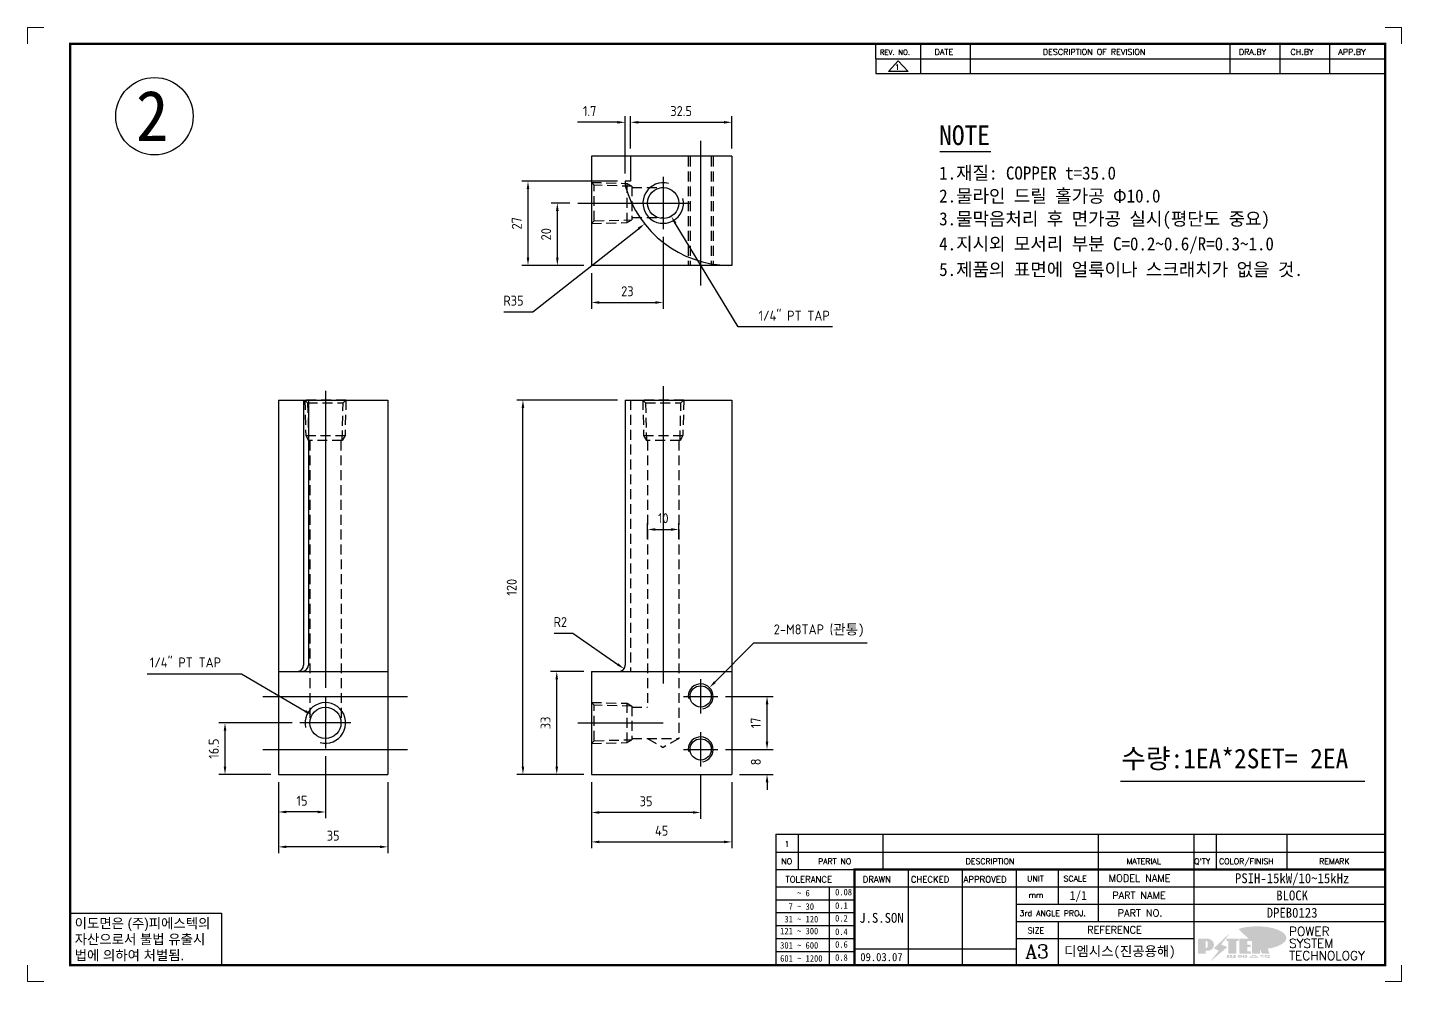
# Model space of a CAD drawing. Header units: millimetres. Extents: x 24815 to 36799, y -9299 to 5469.
# Drawn here: x 28020.6 to 28461.1, y -4594.7 to -4288.8 of the extents above; entities that cross this region are included whole.
import ezdxf
from ezdxf.enums import TextEntityAlignment as Align

# ---------------------------------------------------------------- set-up
doc = ezdxf.new("R2010")
doc.units = ezdxf.units.MM
doc.linetypes.add('CENTER', pattern=[50.8, 31.75, -6.35, 6.35, -6.35])
doc.linetypes.add('HIDDEN2', pattern=[4.7625, 3.175, -1.5875])
doc.layers.add('FORMAT-1', color=7, linetype='Continuous')
doc.layers.add('line', color=3, linetype='Continuous')
doc.styles.add('h1', font='')
doc.styles.add('HAN', font='')
doc.styles.add('RC', font='ROMANC.SHX')
doc.styles.add('ROMANT', font='romant')
doc.styles.add('RT', font='ROMANT.SHX', dxfattribs={"oblique": 15})
doc.styles.get("Standard").update_dxf_attribs({"font": 'ISOCP.SHX', "bigfont": 'WHGTXT.SHX'})
doc.styles.get('h1').set_extended_font_data('New Gulim')
doc.styles.get('HAN').set_extended_font_data('GulimChe')
doc.dimstyles.new('PS-1', dxfattribs={"dimtxt": 3.2, "dimasz": 2.5, "dimexe": 2, "dimexo": 2.5, "dimgap": 2, "dimtad": 1, "dimtoh": 1, "dimrnd": 0.05, "dimzin": 12, "dimdsep": 46, "dimtxsty": 'Standard', "dimcen": 0, "dimclrt": 2, "dimazin": 3, "dimtfac": 1, "dimtofl": 0, "dimtmove": 0, "dimatfit": 3, "dimfxl": 0, "dimtolj": 1, "dimtzin": 0, "dimarcsym": 0})

# ---------------------------------------------------------------- blocks, each defined once
blk = doc.blocks.new('t3')
for p, q in [((0, 15.88), (46.25, 15.88)), ((0, 15.88), (0, 0)), ((46.25, 15.88), (46.25, 0)), ((0, 0), (46.25, 0))]:
    blk.add_line(p, q)
at = {"color": 1, "style": 'h1'}
for s, p in [('이도면은 (주)피에스텍의', (1.4, 11.29)), ('자산으로서 불법 유출시', (1.4, 6.41)), ('법에 의하여 처벌됨.', (1.4, 1.52))]:
    blk.add_text(s, height=3, dxfattribs=at).set_placement(p)
blk = doc.blocks.new('new LOGO')
at = {"layer": 'line'}
h = blk.add_hatch(color=1, dxfattribs=at)
h.paths.add_polyline_path([(41.5, 16.4), (54.3, 16.4, 1), (54.3, 82.9), (0, 82.9), (0, -0.1), (41.5, -0.1)])
h.paths.add_polyline_path([(41.5, 27.9), (41.5, 71.9), (43.6, 71.9, -0.414214), (54.6, 60.9), (54.6, 38.9, -0.414214), (43.6, 27.9)], flags=16)
h.paths.add_polyline_path([(214.7, 71.9), (227.5, 71.9), (227.5, 82.9), (159.7, 82.9), (159.7, 71.9), (172.5, 71.9), (172.5, -0.1), (214.7, -0.1)])
h.paths.add_polyline_path([(276, 37.4), (294.8, 37.4), (294.8, 49.1), (276, 49.1), (276, 71.9), (294.8, 71.9), (294.8, 82.9), (234.5, 82.9), (234.5, -0.1), (297, -0.1), (297, 10.9), (276, 10.9)])
h.paths.add_polyline_path([(347.2, 35.2), (359.7, -0.1), (400.5, -0.1), (379.6, 66.8), (399.7, 82.9), (380.6, 82.9), (347.2, 61.6), (347.2, 82.9), (305.5, 82.9), (305.5, -0.1), (347.2, -0.1)])
h = blk.add_hatch(color=250, dxfattribs=at)
h.paths.add_polyline_path([(44.5, 69.4), (46.6, 69.4, -0.129793), (52, 68, 0.221832), (43.6, 71.9), (41.5, 71.9), (41.5, 27.9), (43.6, 27.9, 0.02048), (44.5, 28)], flags=17)
h.paths.add_polyline_path([(44.5, 13.9), (57.3, 13.9, 0.72362), (77.1, 73.9, -0.679777), (54.3, 16.4), (41.5, 16.4), (41.5, -0.1), (3, -0.1), (3, -2.6), (44.5, -2.6)])
h.paths.add_polyline_path([(117.9, 14.2), (71.5, -44.4), (77.1, -39.6), (120.8, 15.6), (92, 28.9), (173.3, 106), (177.5, 111.4), (89.1, 27.6)])
h.paths.add_polyline_path([(162.7, 71.9), (162.7, 69.4), (172.5, 69.4), (172.5, 71.9)], flags=17)
h.paths.add_polyline_path([(217.7, 69.4), (230.5, 69.4), (230.5, 80.4), (227.5, 80.4), (227.5, 71.9), (214.7, 71.9), (214.7, -0.1), (175.5, -0.1), (175.5, -2.6), (217.7, -2.6)])
h.paths.add_polyline_path([(297.8, 46.6), (294.8, 46.6), (294.8, 37.4), (276, 37.4), (276, 10.9), (279, 10.9), (279, 34.9), (297.8, 34.9)])
h.paths.add_polyline_path([(300, 8.4), (297, 8.4), (297, -0.1), (237.5, -0.1), (237.5, -2.6), (300, -2.6)])
h.paths.add_polyline_path([(297.8, 80.4), (294.8, 80.4), (294.8, 71.9), (276, 71.9), (276, 49.1), (279, 49.1), (279, 69.4), (297.8, 69.4)])
h.paths.add_polyline_path([(350.2, 80.4), (347.2, 80.4), (347.2, 61.6), (350.2, 63.5)])
h.paths.add_polyline_path([(350.2, 26.7), (347.2, 35.2), (347.2, -0.1), (308.5, -0.1), (308.5, -2.6), (350.2, -2.6)])
h.paths.add_polyline_path([(402.7, 80.4), (396.5, 80.4), (379.6, 66.8), (400.5, -0.1), (361.8, -0.1), (362.7, -2.6), (403.5, -2.6), (382.6, 64.3)])
blk.add_hatch(color=5, dxfattribs=at).paths.add_polyline_path([(166.3, 35), (131, 49), (180.4, 112.7), (92, 28.9), (120.8, 15.6), (74.4, -43)])
h = blk.add_hatch(color=253, dxfattribs=at)
edge = h.paths.add_edge_path()
edge.add_ellipse((333.9, 86.4), major_axis=(-165.9, 0), ratio=0.39426, start_angle=111.51268, end_angle=334.46902)
edge.add_ellipse((314.1, 81.2), major_axis=(-153.7, 0), ratio=0.40699, start_angle=121.30662, end_angle=327.74369, ccw=False)
edge.add_line((394, 27.8), (394.7, 25.6))
h = blk.add_hatch(color=250, dxfattribs=at)
edge = h.paths.add_edge_path()
edge.add_ellipse((237.8, -17.6), major_axis=(-14.3, 0), ratio=0.526336, start_angle=192.2456, end_angle=269.07481)
edge.add_line((238.1, -10.1), (237.6, -10.1))
edge.add_ellipse((237.8, -17.6), major_axis=(-14.3, 0), ratio=0.526336, start_angle=270.92519, end_angle=449.07481)
edge.add_line((237.6, -25.1), (238.1, -25.1))
edge.add_ellipse((237.8, -17.6), major_axis=(-14.3, 0), ratio=0.526336, start_angle=450.92519, end_angle=527.7544)
edge.add_line((251.7, -19.2), (254.1, -19.2))
edge.add_line((254.1, -19.2), (254.1, -27.1))
edge.add_line((254.1, -27.1), (263.1, -27.1))
edge.add_line((263.1, -27.1), (263.1, -10.1))
edge.add_line((263.1, -10.1), (254.1, -10.1))
edge.add_line((254.1, -10.1), (254.1, -16))
edge.add_line((254.1, -16), (251.7, -16))
h.paths.add_polyline_path([(241, -16.4), (241, -18.7, -1), (234.4, -18.7), (234.4, -16.4, -1)], flags=16)
h.paths.add_polyline_path([(278.2, -10.1), (268.1, -10.1), (268.1, -27.1), (278.2, -27.1)])
h.paths.add_polyline_path([(310.3, -10.1), (310.3, -11.1, -0.157169), (289.3, -17.5), (294, -19.9, 0.128407), (316.3, -15.9, 0.128407), (338.6, -19.9), (343.3, -17.5, -0.157169), (322.2, -11.1), (322.2, -10.1)])
h.paths.add_polyline_path([(342.1, -25.1), (342.1, -22.3), (290.4, -22.3), (290.4, -25.1)])
h.paths.add_polyline_path([(352, -10.1), (352, -16.2, 0.414214), (354, -18.2), (378.7, -18.2), (378.7, -19.6), (390.2, -19.6), (390.2, -10.1), (378.7, -10.1), (378.7, -13.6), (374.7, -13.6), (374.7, -15.1), (378.7, -15.1), (378.7, -16.2), (364.7, -16.2), (364.7, -15.1), (371.2, -15.1), (371.2, -13.6), (364.7, -13.6), (364.7, -12.6), (374.7, -12.6), (374.7, -10.1)])
h.paths.add_polyline_path([(393.8, -10.1), (393.8, -19.6), (405, -19.6), (405, -10.1)])
h.paths.add_polyline_path([(405, -27.1), (405, -20.9), (356.8, -20.9), (356.8, -23), (391.8, -23), (391.8, -27.1)])
h.paths.add_polyline_path([(200.4, -10.1), (200.4, -22.3), (193.2, -22.3), (193.2, -12.6), (196.6, -12.6), (196.6, -10.1), (161, -10.1), (161, -12.6), (164.5, -12.6), (164.5, -22.3), (161, -22.3), (161, -25.1), (200.4, -25.1), (200.4, -27.1), (213.9, -27.1), (213.9, -10.1)])
h.paths.add_polyline_path([(182, -12.6), (175.6, -12.6), (175.6, -22.3), (182, -22.3)], flags=17)
blk = doc.blocks.new('format-3')
at = {"color": 3, "lineweight": 9}
for p, q in [((0, 286.3), (0, 291.3)), ((5, 291.3), (0, 291.3)), ((414.5, 291.3), (419.5, 291.3)), ((419.5, 286.3), (419.5, 291.3)), ((0, 5), (0, 0)), ((419.5, 5), (419.5, 0)), ((5, 0), (0, 0)), ((414.5, 0), (419.5, 0))]:
    blk.add_line(p, q, dxfattribs=at)
at = {"color": 180}
for p, q in [((258.97, 281.75), (258.97, 286.3)), ((272.71, 281.75), (272.71, 286.3)), ((287.94, 281.75), (287.94, 286.3)), ((367.22, 281.75), (367.22, 286.3)), ((382.45, 281.75), (382.45, 286.3)), ((397.61, 281.75), (397.61, 286.3)), ((258.97, 281.75), (414.5, 281.75)), ((228.5, 39.49), (228.5, 5)), ((228.5, 39.49), (414.5, 39.49)), ((235.29, 39.49), (235.29, 34.21)), ((261.24, 34.21), (261.24, 39.49)), ((326.9, 39.49), (326.9, 34.21)), ((356.11, 39.49), (356.11, 34.21)), ((362.93, 39.49), (362.93, 34.21)), ((384.48, 39.49), (384.48, 34.21)), ((228.5, 34.21), (252.48, 34.21)), ((268.96, 5), (268.96, 34.21)), ((285.45, 5), (285.45, 34.21)), ((301.94, 5), (301.94, 34.21)), ((314.72, 34.21), (314.72, 23.65)), ((326.9, 34.21), (326.9, 18.37)), ((356.11, 34.21), (356.11, 5)), ((228.5, 28.93), (252.48, 28.93)), ((244.89, 5.23), (244.89, 28.93)), ((252.48, 28.93), (414.5, 28.93)), ((228.5, 24.98), (252.48, 24.98)), ((228.5, 21.03), (252.48, 21.03)), ((301.94, 23.65), (414.5, 23.65)), ((228.5, 17.08), (252.48, 17.08)), ((301.94, 18.37), (414.5, 18.37)), ((314.72, 18.37), (314.72, 5)), ((228.5, 13.13), (252.48, 13.13)), ((301.94, 13.09), (356.11, 13.09)), ((228.5, 9.18), (252.48, 9.18)), ((252.48, 9.95), (301.94, 9.95))]:
    blk.add_line(p, q, dxfattribs=at)
at = {"const_width": 0.7}
blk.add_lwpolyline([(252.48, 5), (252.48, 34.21), (414.5, 34.21)], dxfattribs=at)
at = {"layer": 'FORMAT-1', "const_width": 0.7}
blk.add_lwpolyline([(13, 5), (13, 286.3), (414.5, 286.3), (414.5, 5)], close=True, dxfattribs=at)
blk.add_blockref('t3', (13, 5))
at = {"xscale": 0.05400000000000027, "yscale": 0.05400000000000027, "zscale": 0.05400000000000027}
blk.add_blockref('new LOGO', (357.35, 8.65), dxfattribs=at)
at = {"color": 2}
for s, height, style, p in [('REV. NO.', 1.56, 'RC', (260.23, 282.95)), ('DATE', 1.788, 'RC', (276.95, 282.94)), ('DESCRIPTION OF REVISION', 1.7875, 'RC', (309.98, 282.94)), ('DRA.BY', 1.788, 'RC', (369.83, 282.94)), ('CH.BY', 1.788, 'RC', (385.59, 282.94)), ('APP.BY', 1.788, 'RC', (400.18, 282.94)), ('COLOR/FINISH', 1.7424, 'RC', (363.8, 35.83)), ('NO', 1.742, 'RC', (230.16, 35.83)), ('PART NO', 1.742, 'RC', (241.36, 35.83)), ('DESCRIPTION', 1.7424, 'RC', (286.43, 35.83)), ('MATERIAL', 1.742, 'RC', (335.52, 35.83)), ("Q'TY", 1.742, 'RC', (356.17, 35.83)), ('REMARK', 1.742, 'RC', (394.37, 35.83)), (' TOLERANCE', 1.9, 'RC', (230.11, 30.22)), ('DRAWN', 1.9, 'RC', (255, 30.22)), ('CHECKED', 1.9, 'RC', (269.71, 30.22)), ('APPROVED', 1.9, 'RC', (285.8, 30.22)), ('UNIT', 1.742, 'RC', (305.19, 30.55)), ('SCALE', 1.742, 'RC', (316.32, 30.55)), ('MODEL NAME', 2.178, 'RC', (330.12, 30.46)), ('    ~ 6', 2, 'HAN', (229.8, 26.03)), ('0.08', 2, 'HAN', (246.57, 26.31)), ('mm', 1.742, 'RC', (305.67, 25.56)), ('PART NAME', 2.178, 'RC', (331.17, 25.24)), ('  7 ~ 30', 2, 'HAN', (229.8, 21.91)), ('0.1', 2, 'HAN', (246.57, 22.2)), ('3rd ANGLE PROJ.', 1.7424, 'RC', (302.87, 19.97)), ('PART NO.', 2.178, 'RC', (332.84, 19.85)), (' 31 ~ 120', 2, 'HAN', (229.8, 18.04)), ('0.2', 2, 'HAN', (246.57, 18.32)), ('REFERENCE', 2.178, 'RC', (323.52, 14.69)), ('121 ~ 300', 2, 'HAN', (229.8, 14.42)), ('0.4', 2, 'HAN', (246.57, 14.2)), ('SIZE', 1.742, 'RC', (305.39, 14.71)), ('301 ~ 600', 2, 'HAN', (229.8, 10.04)), ('0.6', 2, 'HAN', (246.57, 10.32)), ('601 ~ 1200', 2, 'HAN', (229.8, 6.05)), ('0.8', 2, 'HAN', (246.57, 6.33))]:
    blk.add_text(s, height=height, dxfattribs=dict(at, style=style)).set_placement(p)
at = {"style": 'ROMANT'}
for s, p in [('POWER', (385.15, 13.96)), ('SYSTEM', (385.15, 10.31)), ('TECHNOLOGY', (385.15, 6.56))]:
    blk.add_text(s, height=2.7, dxfattribs=at).set_placement(p)
at = {"color": 2, "lineweight": 25, "style": 'RC'}
blk.add_text('A3', height=4.182, dxfattribs=at).set_placement((304.61, 7.14))
at = {"style": 'HAN'}
for tag, height, p in [('MODEL-NAME', 3, (386.1, 31.53)), ('SCALE', 2.7, (320.81, 26.29)), ('PART-NAME', 3, (386.1, 26.29)), ('CH-BY', 3, (277.21, 19.44)), ('PART-NO', 3, (386.1, 21.01)), ('DRA-BY', 3, (260.72, 19.44)), ('APP-BY', 3, (293.7, 19.44)), ('DRA-DATE', 2.5, (260.72, 7.47)), ('CH-DATE', 2.5, (277.21, 7.47)), ('APP-DATE', 2.5, (293.7, 7.47)), ('관련업체', 3, (333.52, 9.26))]:
    blk.add_attdef(tag, text='', height=height, dxfattribs=at).set_placement(p, align=Align.MIDDLE_CENTER)
blk = doc.blocks.new('no3')
at = {"color": 180}
for p, q in [((0, 5.5), (0, 0)), ((0, 5.5), (186, 5.5)), ((6.79, 5.5), (6.79, 0)), ((32.74, 0.11), (32.74, 5.5)), ((98.4, 5.5), (98.4, 0)), ((127.61, 5.5), (127.61, 0)), ((134.43, 5.5), (134.43, 0)), ((155.98, 5.5), (155.98, 0))]:
    blk.add_line(p, q, dxfattribs=at)
at = {"color": 2, "style": 'HAN'}
for tag, p in [('PART-NO', (19.76, 2.75)), ('MATERIAL', (111.38, 2.75)), ("Q'TY", (131.02, 2.75)), ('COLOR/FINISH', (145.2, 2.75)), ('REMARK', (170.76, 2.75))]:
    blk.add_attdef(tag, text='', height=2.9, dxfattribs=at).set_placement(p, align=Align.MIDDLE_CENTER)
blk.add_attdef('DESCRIPTION', text='', height=2.9, dxfattribs=at).set_placement((34.51, 2.75), align=Align.MIDDLE_LEFT)
at = {"color": 2, "style": 'RT', "oblique": 15}
blk.add_attdef('NO', text='', height=1.74, dxfattribs=at).set_placement((3.38, 2.51), align=Align.MIDDLE_CENTER)
blk = doc.blocks.new('re3')
at = {"color": 180}
for p, q in [((0, 0), (0, -4.55)), ((6.87, -0.64), (3.86, -3.91)), ((9.88, -3.91), (3.86, -3.91)), ((6.87, -0.64), (9.88, -3.91)), ((13.74, -4.55), (13.74, 0)), ((28.97, -4.55), (28.97, 0)), ((108.25, -4.55), (108.25, 0)), ((123.49, -4.55), (123.49, 0)), ((138.64, -4.55), (138.64, 0)), ((0, -4.55), (155.53, -4.55))]:
    blk.add_line(p, q, dxfattribs=at)
at = {"color": 2, "style": 'RC', "oblique": 15}
blk.add_attdef('REV.NO', text='', height=1.56, dxfattribs=at).set_placement((6.59, -2.56), align=Align.MIDDLE_CENTER)
blk.add_attdef('-1', text='', height=1.56, dxfattribs=at).set_placement((9.37, -1.66), align=Align.MIDDLE_LEFT)
at = {"color": 2, "style": 'HAN'}
for tag, p in [('REV.-DATE', (21.36, -2.28)), ('DRA.BY', (115.87, -2.28)), ('CH.BY', (131.07, -2.28)), ('APP.BY', (147.09, -2.28))]:
    blk.add_attdef(tag, text='', height=2.5, dxfattribs=at).set_placement(p, align=Align.MIDDLE_CENTER)
blk.add_attdef('DESCRIPTION-OF-REVISION', text='', height=2.5, dxfattribs=at).set_placement((31.61, -2.28), align=Align.MIDDLE_LEFT)
blk = doc.blocks.new('*D1179')
at = {"color": 0, "lineweight": -2}
for p, q in [((28201.41, -4530.8), (28201.41, -4542.51)), ((28236.41, -4528.29), (28236.41, -4542.51)), ((28233.91, -4540.51), (28203.91, -4540.51))]:
    blk.add_line(p, q, dxfattribs=at)
at = {"color": 0}
for points in [[(28203.91, -4540.09), (28203.91, -4540.93), (28201.41, -4540.51)], [(28233.91, -4540.09), (28233.91, -4540.93), (28236.41, -4540.51)]]:
    blk.add_solid(points, dxfattribs=at)
at = {"layer": 'Defpoints', "color": 0}
for p in [(28236.41, -4525.79), (28201.41, -4528.3), (28201.41, -4540.51)]:
    blk.add_point(p, dxfattribs=at)
at = {"color": 2, "insert": (28218.91, -4536.91), "char_height": 3.2, "attachment_point": 5}
blk.add_mtext('\\A1;35', dxfattribs=at)
blk = doc.blocks.new('*D1180')
at = {"color": 0, "lineweight": -2}
for p, q in [((28201.41, -4530.8), (28201.41, -4551.95)), ((28246.41, -4530.8), (28246.41, -4551.95)), ((28203.91, -4549.95), (28243.91, -4549.95))]:
    blk.add_line(p, q, dxfattribs=at)
at = {"color": 0}
for points in [[(28203.91, -4549.53), (28203.91, -4550.36), (28201.41, -4549.95)], [(28243.91, -4549.53), (28243.91, -4550.36), (28246.41, -4549.95)]]:
    blk.add_solid(points, dxfattribs=at)
at = {"layer": 'Defpoints', "color": 0}
for p in [(28201.41, -4528.3), (28246.41, -4528.3), (28246.41, -4549.95)]:
    blk.add_point(p, dxfattribs=at)
at = {"color": 2, "insert": (28223.91, -4546.35), "char_height": 3.2, "attachment_point": 5}
blk.add_mtext('\\A1;45', dxfattribs=at)
blk = doc.blocks.new('*D1130')
at = {"color": 0, "lineweight": -2}
for p, q in [((28198.91, -4495.3), (28188.28, -4495.3)), ((28190.28, -4525.8), (28190.28, -4497.8)), ((28198.91, -4528.3), (28188.28, -4528.3))]:
    blk.add_line(p, q, dxfattribs=at)
at = {"color": 0}
for points in [[(28189.86, -4497.8), (28190.69, -4497.8), (28190.28, -4495.3)], [(28189.86, -4525.8), (28190.69, -4525.8), (28190.28, -4528.3)]]:
    blk.add_solid(points, dxfattribs=at)
at = {"layer": 'Defpoints', "color": 0}
for p in [(28190.28, -4495.3), (28201.41, -4495.3), (28201.41, -4528.3)]:
    blk.add_point(p, dxfattribs=at)
at = {"color": 2, "insert": (28186.68, -4511.8), "char_height": 3.2, "attachment_point": 5, "rotation": 90}
blk.add_mtext('\\A1;33', dxfattribs=at)
blk = doc.blocks.new('*D1181')
at = {"color": 0, "lineweight": -2}
for p, q in [((28209.73, -4408.3), (28177.44, -4408.3)), ((28179.44, -4525.8), (28179.44, -4410.8)), ((28198.91, -4528.3), (28177.44, -4528.3))]:
    blk.add_line(p, q, dxfattribs=at)
at = {"color": 0}
for points in [[(28179.02, -4410.8), (28179.85, -4410.8), (28179.44, -4408.3)], [(28179.02, -4525.8), (28179.85, -4525.8), (28179.44, -4528.3)]]:
    blk.add_solid(points, dxfattribs=at)
at = {"layer": 'Defpoints', "color": 0}
for p in [(28179.44, -4408.3), (28212.23, -4408.3), (28201.41, -4528.3)]:
    blk.add_point(p, dxfattribs=at)
at = {"color": 2, "insert": (28175.84, -4468.3), "char_height": 3.2, "attachment_point": 5, "rotation": 90}
blk.add_mtext('\\A1;120', dxfattribs=at)
blk = doc.blocks.new('*D1182')
at = {"color": 0, "lineweight": -2}
for p, q in [((28257.69, -4517.8), (28257.69, -4515.3)), ((28244.4, -4520.3), (28259.69, -4520.3)), ((28248.91, -4528.3), (28259.69, -4528.3)), ((28257.69, -4530.8), (28257.69, -4533.3))]:
    blk.add_line(p, q, dxfattribs=at)
at = {"color": 0}
for points in [[(28257.27, -4517.8), (28258.11, -4517.8), (28257.69, -4520.3)], [(28257.27, -4530.8), (28258.11, -4530.8), (28257.69, -4528.3)]]:
    blk.add_solid(points, dxfattribs=at)
at = {"layer": 'Defpoints', "color": 0}
for p in [(28241.9, -4520.3), (28257.69, -4520.3), (28246.41, -4528.3)]:
    blk.add_point(p, dxfattribs=at)
at = {"color": 2, "insert": (28254.09, -4524.3), "char_height": 3.2, "attachment_point": 5, "rotation": 90}
blk.add_mtext('\\A1;8', dxfattribs=at)
blk = doc.blocks.new('*D1183')
at = {"color": 0, "lineweight": -2}
for p, q in [((28244.4, -4503.3), (28259.69, -4503.3)), ((28257.69, -4517.8), (28257.69, -4505.8)), ((28244.4, -4520.3), (28259.69, -4520.3))]:
    blk.add_line(p, q, dxfattribs=at)
at = {"color": 0}
for points in [[(28257.27, -4505.8), (28258.11, -4505.8), (28257.69, -4503.3)], [(28257.27, -4517.8), (28258.11, -4517.8), (28257.69, -4520.3)]]:
    blk.add_solid(points, dxfattribs=at)
at = {"layer": 'Defpoints', "color": 0}
for p in [(28241.9, -4503.3), (28257.69, -4503.3), (28241.9, -4520.3)]:
    blk.add_point(p, dxfattribs=at)
at = {"color": 2, "insert": (28254.09, -4511.8), "char_height": 3.2, "attachment_point": 5, "rotation": 90}
blk.add_mtext('\\A1;17', dxfattribs=at)
blk = doc.blocks.new('*D1184')
at = {"color": 0, "lineweight": -2}
for p, q in [((28116.11, -4522.5), (28116.11, -4542.35)), ((28101.11, -4530.8), (28101.11, -4542.35)), ((28113.61, -4540.35), (28103.61, -4540.35))]:
    blk.add_line(p, q, dxfattribs=at)
at = {"color": 0}
for points in [[(28103.61, -4539.93), (28103.61, -4540.77), (28101.11, -4540.35)], [(28113.61, -4539.93), (28113.61, -4540.77), (28116.11, -4540.35)]]:
    blk.add_solid(points, dxfattribs=at)
at = {"layer": 'Defpoints', "color": 0}
for p in [(28116.11, -4520), (28101.11, -4528.3), (28101.11, -4540.35)]:
    blk.add_point(p, dxfattribs=at)
at = {"color": 2, "insert": (28108.61, -4536.75), "char_height": 3.2, "attachment_point": 5}
blk.add_mtext('\\A1;15', dxfattribs=at)
blk = doc.blocks.new('*D1185')
at = {"color": 0, "lineweight": -2}
for p, q in [((28101.11, -4530.8), (28101.11, -4553.54)), ((28136.11, -4530.8), (28136.11, -4553.54)), ((28133.61, -4551.54), (28103.61, -4551.54))]:
    blk.add_line(p, q, dxfattribs=at)
at = {"color": 0}
for points in [[(28103.61, -4551.12), (28103.61, -4551.96), (28101.11, -4551.54)], [(28133.61, -4551.12), (28133.61, -4551.96), (28136.11, -4551.54)]]:
    blk.add_solid(points, dxfattribs=at)
at = {"layer": 'Defpoints', "color": 0}
for p in [(28101.11, -4528.3), (28136.11, -4528.3), (28101.11, -4551.54)]:
    blk.add_point(p, dxfattribs=at)
at = {"color": 2, "insert": (28118.61, -4547.94), "char_height": 3.2, "attachment_point": 5}
blk.add_mtext('\\A1;35', dxfattribs=at)
blk = doc.blocks.new('*D1131')
at = {"color": 0, "lineweight": -2}
for p, q in [((28105.41, -4511.8), (28081.93, -4511.8)), ((28083.93, -4525.8), (28083.93, -4514.3)), ((28098.61, -4528.3), (28081.93, -4528.3))]:
    blk.add_line(p, q, dxfattribs=at)
at = {"color": 0}
for points in [[(28083.51, -4514.3), (28084.35, -4514.3), (28083.93, -4511.8)], [(28083.51, -4525.8), (28084.35, -4525.8), (28083.93, -4528.3)]]:
    blk.add_solid(points, dxfattribs=at)
at = {"layer": 'Defpoints', "color": 0}
for p in [(28083.93, -4511.8), (28107.91, -4511.8), (28101.11, -4528.3)]:
    blk.add_point(p, dxfattribs=at)
at = {"color": 2, "insert": (28080.33, -4520.05), "char_height": 3.2, "attachment_point": 5, "rotation": 90}
blk.add_mtext('\\A1;16.5', dxfattribs=at)
blk = doc.blocks.new('*D1186')
at = {"color": 0, "lineweight": -2}
for p, q in [((28058.95, -4496.03), (28089.25, -4496.03)), ((28089.25, -4496.03), (28109.65, -4508.01))]:
    blk.add_line(p, q, dxfattribs=at)
at = {"color": 0}
blk.add_solid([(28109.86, -4507.65), (28109.43, -4508.36), (28111.8, -4509.27)], dxfattribs=at)
at = {"layer": 'Defpoints', "color": 0}
for p in [(28111.8, -4509.27), (28120.42, -4514.33)]:
    blk.add_point(p, dxfattribs=at)
at = {"color": 2, "insert": (28071.25, -4492.43), "char_height": 3.2, "attachment_point": 5}
blk.add_mtext('\\A1;1/4" PT TAP', dxfattribs=at)
blk = doc.blocks.new('*D1187')
at = {"color": 0, "lineweight": -2}
for p, q in [((28209.73, -4338.13), (28179.06, -4338.13)), ((28181.06, -4362.63), (28181.06, -4340.63)), ((28198.91, -4365.13), (28179.06, -4365.13))]:
    blk.add_line(p, q, dxfattribs=at)
at = {"color": 0}
for points in [[(28180.64, -4340.63), (28181.47, -4340.63), (28181.06, -4338.13)], [(28180.64, -4362.63), (28181.47, -4362.63), (28181.06, -4365.13)]]:
    blk.add_solid(points, dxfattribs=at)
at = {"layer": 'Defpoints', "color": 0}
for p in [(28181.06, -4338.13), (28212.23, -4338.13), (28201.41, -4365.13)]:
    blk.add_point(p, dxfattribs=at)
at = {"color": 2, "insert": (28177.46, -4351.63), "char_height": 3.2, "attachment_point": 5, "rotation": 90}
blk.add_mtext('\\A1;27', dxfattribs=at)
blk = doc.blocks.new('*D1188')
at = {"color": 0, "lineweight": -2}
for p, q in [((28213.91, -4327.63), (28213.91, -4317.24)), ((28216.41, -4319.24), (28243.91, -4319.24)), ((28246.41, -4327.63), (28246.41, -4317.24))]:
    blk.add_line(p, q, dxfattribs=at)
at = {"color": 0}
for points in [[(28216.41, -4318.83), (28216.41, -4319.66), (28213.91, -4319.24)], [(28243.91, -4318.83), (28243.91, -4319.66), (28246.41, -4319.24)]]:
    blk.add_solid(points, dxfattribs=at)
at = {"layer": 'Defpoints', "color": 0}
for p in [(28246.41, -4319.24), (28213.91, -4330.13), (28246.41, -4330.13)]:
    blk.add_point(p, dxfattribs=at)
at = {"color": 2, "insert": (28230.16, -4315.64), "char_height": 3.2, "attachment_point": 5}
blk.add_mtext('\\A1;32.5', dxfattribs=at)
blk = doc.blocks.new('*D1132')
at = {"color": 0, "lineweight": -2}
for p, q in [((28209.73, -4319.24), (28196.91, -4319.24)), ((28212.23, -4335.63), (28212.23, -4317.24)), ((28213.91, -4327.63), (28213.91, -4317.24)), ((28216.41, -4319.24), (28218.91, -4319.24))]:
    blk.add_line(p, q, dxfattribs=at)
at = {"color": 0}
for points in [[(28209.73, -4318.83), (28209.73, -4319.66), (28212.23, -4319.24)], [(28216.41, -4318.83), (28216.41, -4319.66), (28213.91, -4319.24)]]:
    blk.add_solid(points, dxfattribs=at)
at = {"layer": 'Defpoints', "color": 0}
for p in [(28213.91, -4319.24), (28213.91, -4330.13), (28212.23, -4338.13)]:
    blk.add_point(p, dxfattribs=at)
at = {"color": 2, "insert": (28200.83, -4315.64), "char_height": 3.2, "attachment_point": 5}
blk.add_mtext('\\A1;1.7', dxfattribs=at)
blk = doc.blocks.new('*D1133')
at = {"color": 0, "lineweight": -2}
for p, q in [((28248.4, -4384.84), (28228.29, -4351.55)), ((28278.71, -4384.84), (28248.4, -4384.84))]:
    blk.add_line(p, q, dxfattribs=at)
at = {"color": 0}
blk.add_solid([(28228.64, -4351.34), (28227.93, -4351.77), (28226.99, -4349.41)], dxfattribs=at)
at = {"layer": 'Defpoints', "color": 0}
for p in [(28221.82, -4340.85), (28226.99, -4349.41)]:
    blk.add_point(p, dxfattribs=at)
at = {"color": 2, "insert": (28266.4, -4381.24), "char_height": 3.2, "attachment_point": 5}
blk.add_mtext('\\A1;1/4" PT TAP', dxfattribs=at)
blk = doc.blocks.new('*D1189')
at = {"color": 0, "lineweight": -2}
for p, q in [((28253.4, -4486.26), (28241, -4498.7)), ((28289.8, -4486.26), (28253.4, -4486.26))]:
    blk.add_line(p, q, dxfattribs=at)
at = {"color": 0}
blk.add_solid([(28240.7, -4498.41), (28241.29, -4498.99), (28239.23, -4500.47)], dxfattribs=at)
at = {"layer": 'Defpoints', "color": 0}
for p in [(28239.23, -4500.47), (28233.58, -4506.13)]:
    blk.add_point(p, dxfattribs=at)
at = {"color": 2, "insert": (28274.4, -4482.25), "char_height": 3.2, "attachment_point": 5}
blk.add_mtext('\\A1;2-M8TAP ({\\fGulimChe|b0|i0|c129|p49;관통)}', dxfattribs=at)
blk = doc.blocks.new('*D1190')
at = {"color": 0, "lineweight": -2}
for p, q in [((28194.48, -4345.13), (28188.47, -4345.13)), ((28190.47, -4362.63), (28190.47, -4347.63)), ((28198.91, -4365.13), (28188.47, -4365.13))]:
    blk.add_line(p, q, dxfattribs=at)
at = {"color": 0}
for points in [[(28190.05, -4347.63), (28190.88, -4347.63), (28190.47, -4345.13)], [(28190.05, -4362.63), (28190.88, -4362.63), (28190.47, -4365.13)]]:
    blk.add_solid(points, dxfattribs=at)
at = {"layer": 'Defpoints', "color": 0}
for p in [(28190.47, -4345.13), (28196.98, -4345.13), (28201.41, -4365.13)]:
    blk.add_point(p, dxfattribs=at)
at = {"color": 2, "insert": (28186.87, -4355.13), "char_height": 3.2, "attachment_point": 5, "rotation": 90}
blk.add_mtext('\\A1;20', dxfattribs=at)
blk = doc.blocks.new('*D1191')
at = {"color": 0, "lineweight": -2}
for p, q in [((28224.41, -4356.01), (28224.41, -4379.01)), ((28201.41, -4367.63), (28201.41, -4379.01)), ((28203.91, -4377.01), (28221.91, -4377.01))]:
    blk.add_line(p, q, dxfattribs=at)
at = {"color": 0}
for points in [[(28203.91, -4376.6), (28203.91, -4377.43), (28201.41, -4377.01)], [(28221.91, -4376.6), (28221.91, -4377.43), (28224.41, -4377.01)]]:
    blk.add_solid(points, dxfattribs=at)
at = {"layer": 'Defpoints', "color": 0}
for p in [(28224.41, -4353.51), (28201.41, -4365.13), (28224.41, -4377.01)]:
    blk.add_point(p, dxfattribs=at)
at = {"color": 2, "insert": (28212.91, -4373.41), "char_height": 3.2, "attachment_point": 5}
blk.add_mtext('\\A1;23', dxfattribs=at)
blk = doc.blocks.new('*D1192')
at = {"color": 0, "lineweight": -2}
for p, q in [((28182.66, -4380.02), (28216.46, -4353.36)), ((28173.29, -4380.02), (28182.66, -4380.02))]:
    blk.add_line(p, q, dxfattribs=at)
at = {"color": 0}
blk.add_solid([(28216.21, -4353.03), (28216.72, -4353.69), (28218.43, -4351.81)], dxfattribs=at)
at = {"layer": 'Defpoints', "color": 0}
for p in [(28245.91, -4330.14), (28218.43, -4351.81)]:
    blk.add_point(p, dxfattribs=at)
at = {"color": 2, "insert": (28176.39, -4376.42), "char_height": 3.2, "attachment_point": 5}
blk.add_mtext('\\A1;R35', dxfattribs=at)
blk = doc.blocks.new('*D1193')
at = {"color": 0, "lineweight": -2}
for p, q in [((28189.41, -4483.08), (28195.44, -4483.08)), ((28195.44, -4483.08), (28209.82, -4493.02))]:
    blk.add_line(p, q, dxfattribs=at)
at = {"color": 0}
blk.add_solid([(28210.06, -4492.68), (28209.58, -4493.36), (28211.88, -4494.44)], dxfattribs=at)
at = {"layer": 'Defpoints', "color": 0}
for p in [(28210.23, -4493.3), (28211.88, -4494.44)]:
    blk.add_point(p, dxfattribs=at)
at = {"color": 2, "insert": (28191.42, -4479.48), "char_height": 3.2, "attachment_point": 5}
blk.add_mtext('\\A1;R2', dxfattribs=at)
blk = doc.blocks.new('*D1214')
at = {"color": 0, "lineweight": -2}
for p, q in [((28219.41, -4452.82), (28219.41, -4447.78)), ((28229.41, -4452.82), (28229.41, -4447.78)), ((28221.91, -4449.78), (28226.91, -4449.78))]:
    blk.add_line(p, q, dxfattribs=at)
at = {"color": 0}
for points in [[(28221.91, -4449.37), (28221.91, -4450.2), (28219.41, -4449.78)], [(28226.91, -4449.37), (28226.91, -4450.2), (28229.41, -4449.78)]]:
    blk.add_solid(points, dxfattribs=at)
at = {"layer": 'Defpoints', "color": 0}
for p in [(28229.41, -4449.78), (28219.41, -4455.32), (28229.41, -4455.32)]:
    blk.add_point(p, dxfattribs=at)
at = {"color": 2, "insert": (28224.41, -4446.18), "char_height": 3.2, "attachment_point": 5}
blk.add_mtext('\\A1;10', dxfattribs=at)

msp = doc.modelspace()

# ---------------------------------------------------------------- linework, layer by layer
at = {"color": 1, "linetype": 'CENTER', "ltscale": 3}
for p, q in [((28236.408, -4325.167), (28236.408, -4371.611)), ((28224.409, -4336.758), (28224.408, -4353.509)), ((28196.982, -4345.134), (28219.535, -4345.134)), ((28216.033, -4345.133), (28232.784, -4345.134)), ((28224.408, -4403.876), (28224.408, -4511.803)), ((28116.113, -4405.303), (28116.113, -4503.602)), ((28236.408, -4497.814), (28236.408, -4508.792)), ((28096.004, -4503.303), (28142.448, -4503.303)), ((28116.113, -4503.602), (28116.113, -4520.003)), ((28230.919, -4503.303), (28241.897, -4503.303)), ((28124.314, -4511.803), (28107.912, -4511.803)), ((28196.982, -4511.803), (28224.408, -4511.803)), ((28236.408, -4514.814), (28236.408, -4525.792)), ((28096.004, -4520.303), (28142.448, -4520.303)), ((28230.919, -4520.303), (28241.897, -4520.303))]:
    msp.add_line(p, q, dxfattribs=at)
for p, q in [((28313.051, -4328.603), (28329.391, -4328.603)), ((28204.455, -4338.634), (28201.408, -4338.634)), ((28370.972, -4530.502), (28449.361, -4530.502))]:
    msp.add_line(p, q)
at = {"color": 6}
for p, q in [((28246.408, -4330.134), (28201.408, -4330.134)), ((28201.408, -4330.134), (28201.408, -4365.134)), ((28213.908, -4330.134), (28213.908, -4338.134)), ((28246.408, -4330.134), (28246.408, -4365.134)), ((28213.908, -4338.134), (28212.231, -4338.134)), ((28212.231, -4338.134), (28212.231, -4339.666)), ((28246.408, -4365.134), (28201.408, -4365.134)), ((28101.113, -4408.303), (28136.113, -4408.303)), ((28101.113, -4408.303), (28101.113, -4528.303)), ((28109.113, -4408.303), (28109.113, -4493.303)), ((28110.646, -4408.303), (28110.646, -4493.303)), ((28136.113, -4408.303), (28136.113, -4528.303)), ((28212.231, -4408.303), (28246.408, -4408.303)), ((28212.231, -4408.303), (28212.231, -4493.303)), ((28246.408, -4408.303), (28246.408, -4528.303)), ((28101.113, -4495.303), (28136.113, -4495.303)), ((28201.408, -4495.303), (28201.408, -4528.303)), ((28201.408, -4495.303), (28246.408, -4495.303)), ((28101.113, -4528.303), (28136.113, -4528.303)), ((28201.408, -4528.303), (28246.408, -4528.303))]:
    msp.add_line(p, q, dxfattribs=at)
at = {"color": 2, "linetype": 'HIDDEN2'}
for p, q in [((28232.408, -4330.276), (28232.408, -4365.276)), ((28233.008, -4330.276), (28233.008, -4365.276)), ((28239.808, -4330.276), (28239.808, -4365.276)), ((28240.408, -4330.276), (28240.408, -4365.276)), ((28122.692, -4408.303), (28109.535, -4408.303)), ((28109.535, -4408.303), (28110.418, -4409.186)), ((28121.808, -4409.186), (28122.692, -4408.303)), ((28213.908, -4408.303), (28213.908, -4495.303)), ((28230.986, -4408.303), (28217.829, -4408.303)), ((28217.829, -4408.303), (28218.713, -4409.186)), ((28230.103, -4409.186), (28230.986, -4408.303)), ((28110.418, -4409.186), (28110.733, -4421.27)), ((28110.418, -4409.186), (28121.808, -4409.186)), ((28121.493, -4421.27), (28121.808, -4409.186)), ((28218.713, -4409.186), (28219.028, -4421.27)), ((28218.713, -4409.186), (28230.103, -4409.186)), ((28229.788, -4421.27), (28230.103, -4409.186)), ((28109.828, -4419.703), (28122.398, -4419.703)), ((28121.493, -4421.27), (28110.733, -4421.27)), ((28111.113, -4421.27), (28111.113, -4511.803)), ((28121.113, -4421.27), (28121.114, -4511.803)), ((28218.123, -4419.703), (28230.693, -4419.703)), ((28229.788, -4421.27), (28219.028, -4421.27)), ((28219.408, -4421.27), (28219.408, -4506.803)), ((28229.408, -4421.27), (28229.408, -4516.803)), ((28201.408, -4505.224), (28201.408, -4518.381)), ((28202.292, -4506.108), (28201.408, -4505.224)), ((28212.808, -4518.087), (28212.808, -4505.518)), ((28214.376, -4506.423), (28202.292, -4506.108)), ((28202.292, -4517.498), (28202.292, -4506.108)), ((28214.376, -4506.423), (28214.376, -4517.182)), ((28214.376, -4506.803), (28219.408, -4506.803)), ((28201.408, -4518.381), (28202.292, -4517.498)), ((28202.292, -4517.498), (28214.376, -4517.182)), ((28214.376, -4516.803), (28229.408, -4516.803)), ((28219.407, -4516.803), (28224.408, -4519.69)), ((28229.408, -4516.803), (28224.408, -4519.69))]:
    msp.add_line(p, q, dxfattribs=at)
at = {"color": 252, "linetype": 'HIDDEN2'}
for p, q in [((28201.408, -4338.555), (28201.408, -4351.712)), ((28202.292, -4339.439), (28201.408, -4338.555)), ((28214.376, -4339.754), (28202.292, -4339.439)), ((28202.292, -4350.829), (28202.292, -4339.439)), ((28212.808, -4351.419), (28212.808, -4338.849)), ((28214.376, -4339.754), (28214.376, -4350.514)), ((28214.376, -4340.134), (28224.481, -4340.134)), ((28201.408, -4351.712), (28202.292, -4350.829)), ((28202.292, -4350.829), (28214.376, -4350.514)), ((28214.376, -4349.776), (28224.408, -4349.776))]:
    msp.add_line(p, q, dxfattribs=at)
for points in [[(28201.408, -4338.555), (28212.808, -4338.849), (28214.376, -4339.754)], [(28201.408, -4351.712), (28212.808, -4351.419), (28214.376, -4350.514)]]:
    msp.add_lwpolyline(points, dxfattribs=at)
at = {"color": 2, "linetype": 'HIDDEN2'}
for points in [[(28109.535, -4408.303), (28109.828, -4419.703), (28110.733, -4421.27)], [(28122.692, -4408.303), (28122.398, -4419.703), (28121.493, -4421.27)], [(28217.829, -4408.303), (28218.123, -4419.703), (28219.028, -4421.27)], [(28230.986, -4408.303), (28230.693, -4419.703), (28229.788, -4421.27)], [(28201.408, -4505.224), (28212.808, -4505.518), (28214.376, -4506.423)], [(28201.408, -4518.381), (28212.808, -4518.087), (28214.376, -4517.182)]]:
    msp.add_lwpolyline(points, dxfattribs=at)
for centre, radius in [((28061.318, -4317.284), 12.402), ((28236.408, -4503.303), 3.4), ((28236.408, -4520.303), 3.4)]:
    msp.add_circle(centre, radius)
at = {"color": 3}
for centre in [(28224.408, -4345.134), (28116.113, -4511.803)]:
    msp.add_circle(centre, 5, dxfattribs=at)
for centre, start, end in [((28224.408, -4345.134), 74.74934, 13.24208), ((28116.113, -4511.803), 254.74934, 193.24208)]:
    msp.add_arc(centre, 6.5, start, end)
at = {"color": 6}
for centre, radius, start, end in [((28245.908, -4330.137), 35, 195.79842, 269.18146), ((28107.113, -4493.303), 2, 270, 0), ((28108.646, -4493.303), 2, 270, 0), ((28210.231, -4493.303), 2, 270, 0)]:
    msp.add_arc(centre, radius, start, end, dxfattribs=at)
at = {"color": 3}
for centre in [(28236.408, -4503.303), (28236.408, -4520.303)]:
    msp.add_arc(centre, 4, 280, 190, dxfattribs=at)

# ---------------------------------------------------------------- block references
at = {"xscale": 1.05000000000291, "yscale": 1.05000000000291, "zscale": 1.05000000000291}
msp.add_blockref('format-3', (28020.609, -4594.71), dxfattribs=at).add_auto_attribs({'DRA-DATE': '09.03.07', 'DRA-BY': 'J.S.SON', 'MODEL-NAME': 'PSIH-15kW/10~15kHz', 'PART-NAME': 'BLOCK', 'PART-NO': 'DPEB0123', 'SCALE': '1/1', '관련업체': '디엠시스(진공용해)'})
ref = msp.add_blockref('re3', (28292.523, -4298.872), dxfattribs=dict(xscale=1.05000000000291, yscale=1.05000000000291, zscale=1.05000000000291))
ref.add_attrib('REV.NO', '1', dxfattribs={"color": 2, "height": 1.638, "style": 'RC'}).set_placement((28299.441, -4301.558), align=Align.MIDDLE_CENTER)
ref = msp.add_blockref('no3', (28260.534, -4553.241), dxfattribs=dict(xscale=1.05000000000291, yscale=1.05000000000291, zscale=1.05000000000291))
ref.add_attrib('NO', '1', dxfattribs={"color": 2, "height": 1.827, "style": 'RT'}).set_placement((28264.087, -4550.609), align=Align.MIDDLE_CENTER)

# ---------------------------------------------------------------- texts
at = {"color": 2, "style": 'HAN'}
for s, height, p in [('2', 16.2, (28055.349, -4325.259)), ('NOTE', 6.3, (28312.871, -4326.54)), ('1.재질: COPPER t=35.0', 4.2, (28312.871, -4337.612)), ('2.물라인 드릴 홀가공 Φ10.0', 4.2, (28312.871, -4344.962)), ('3.물막음처리 후 면가공 실시(평단도 중요)', 4.2, (28312.871, -4352.287)), ('4.지시외 모서리 부분 C=0.2~0.6/R=0.3~1.0', 4.2, (28312.871, -4360.304)), ('5.제품의 표면에 얼룩이나 스크래치가 없을 것.', 4.2, (28312.871, -4368.529)), ('수량:1EA*2SET= 2EA', 6.3, (28371.217, -4526.357))]:
    msp.add_text(s, height=height, dxfattribs=at).set_placement(p)

# ---------------------------------------------------------------- dimensions: what is measured, and where the dimension line sits
dim = msp.add_linear_dim(base=(28213.908, -4319.245), p1=(28212.231, -4338.134), p2=(28213.908, -4330.134), dimstyle='PS-1')
dim.commit()
dim.dimension.update_dxf_attribs({"geometry": '*D1132', "text_midpoint": (28200.827, -4319.245), "dimtype": 160})
for base, p1, p2, picture, middle in [((28246.408, -4319.245), (28213.908, -4330.134), (28246.408, -4330.134), '*D1188', (28230.158, -4315.644)), ((28224.408, -4377.012), (28201.408, -4365.134), (28224.408, -4353.509), '*D1191', (28212.908, -4373.411)), ((28229.408, -4449.783), (28219.408, -4455.316), (28229.408, -4455.316), '*D1214', (28224.408, -4446.183)), ((28101.113, -4540.351), (28116.113, -4520.003), (28101.113, -4528.303), '*D1184', (28108.613, -4536.751)), ((28201.408, -4540.509), (28236.408, -4525.792), (28201.408, -4528.303), '*D1179', (28218.908, -4536.909)), ((28101.113, -4551.541), (28136.113, -4528.303), (28101.113, -4528.303), '*D1185', (28118.613, -4547.941)), ((28246.408, -4549.946), (28201.408, -4528.303), (28246.408, -4528.303), '*D1180', (28223.908, -4546.346))]:
    dim = msp.add_linear_dim(base=base, p1=p1, p2=p2, dimstyle='PS-1')
    dim.commit()
    dim.dimension.update_dxf_attribs({"geometry": picture, "text_midpoint": middle})
dim = msp.add_radius_dim(center=(28245.908, -4330.137), mpoint=(28218.427, -4351.811), dimstyle='PS-1')
dim.commit()
dim.dimension.update_dxf_attribs({"geometry": '*D1192', "text_midpoint": (28176.393, -4380.02), "dimtype": 164})
for base, p1, p2, picture, middle in [((28181.056, -4338.134), (28201.408, -4365.134), (28212.231, -4338.134), '*D1187', (28177.455, -4351.634)), ((28190.467, -4345.134), (28201.408, -4365.134), (28196.982, -4345.134), '*D1190', (28186.866, -4355.134)), ((28179.437, -4408.303), (28201.408, -4528.303), (28212.231, -4408.303), '*D1181', (28175.837, -4468.303)), ((28190.276, -4495.303), (28201.408, -4528.303), (28201.408, -4495.303), '*D1130', (28186.676, -4511.803)), ((28083.929, -4511.803), (28101.113, -4528.303), (28107.912, -4511.803), '*D1131', (28080.329, -4520.053)), ((28257.691, -4520.303), (28246.408, -4528.303), (28241.897, -4520.303), '*D1182', (28254.091, -4524.303))]:
    dim = msp.add_linear_dim(base=base, p1=p1, p2=p2, angle=90, dimstyle='PS-1')
    dim.commit()
    dim.dimension.update_dxf_attribs({"geometry": picture, "text_midpoint": middle})
for p1, p2, text, picture, middle in [((28221.822, -4340.854), (28226.994, -4349.413), '1/4" PT TAP', '*D1133', (28266.4, -4384.835)), ((28233.584, -4506.135), (28239.233, -4500.471), '2-M8TAP ({\\fGulimChe|b0|i0|c129|p49;관통)}', '*D1189', (28274.399, -4486.265)), ((28120.425, -4514.334), (28111.802, -4509.271), '1/4" PT TAP', '*D1186', (28071.254, -4496.032))]:
    dim = msp.add_diameter_dim_2p(p1=p1, p2=p2, text=text, dimstyle='PS-1')
    dim.commit()
    dim.dimension.update_dxf_attribs({"geometry": picture, "text_midpoint": middle, "dimtype": 163})
dim = msp.add_radius_dim(center=(28210.231, -4493.303), mpoint=(28211.876, -4494.439), dimstyle='PS-1', override={"dimtmove": 1})
dim.commit()
dim.dimension.update_dxf_attribs({"geometry": '*D1193', "text_midpoint": (28195.438, -4483.083), "dimtype": 164})
dim = msp.add_linear_dim(base=(28257.691, -4503.303), p1=(28241.897, -4520.303), p2=(28241.897, -4503.303), angle=90, dimstyle='PS-1', override={"dimtmove": 1})
dim.commit()
dim.dimension.update_dxf_attribs({"geometry": '*D1183', "text_midpoint": (28254.091, -4511.803)})

doc.saveas('drawing.dxf')
